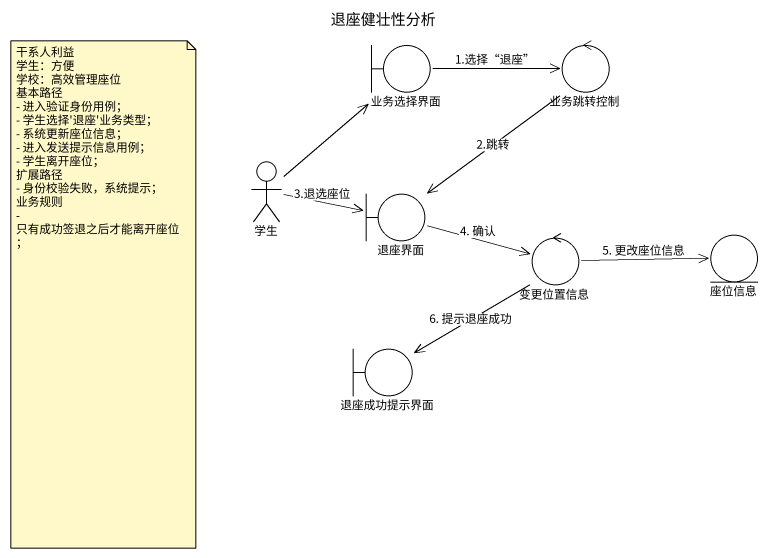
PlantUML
@startuml
title 退座健壮性分析
boundary 业务选择界面
control 业务跳转控制
actor 学生
boundary 退座界面
control 变更位置信息
entity 座位信息
boundary 退座成功提示界面
业务选择界面 -right-> 业务跳转控制 : 1.选择“退座”
业务跳转控制 --> 退座界面 : 2.跳转
学生 -up-> 业务选择界面
学生 -right-> 退座界面 : 3.退选座位
退座界面 -right-> 变更位置信息 : 4. 确认
变更位置信息 -right-> 座位信息 : 5. 更改座位信息
变更位置信息 --> 退座成功提示界面 : 6. 提示退座成功
note as N1
  干系人利益
  学生：方便
  学校：高效管理座位
  基本路径
  - 进入验证身份用例；
  - 学生选择'退座'业务类型；
  - 系统更新座位信息；
  - 进入发送提示信息用例；
  - 学生离开座位；
  扩展路径
  - 身份校验失败，系统提示；
  业务规则
  - 只有成功签退之后才能离开座位；
end note
@enduml
